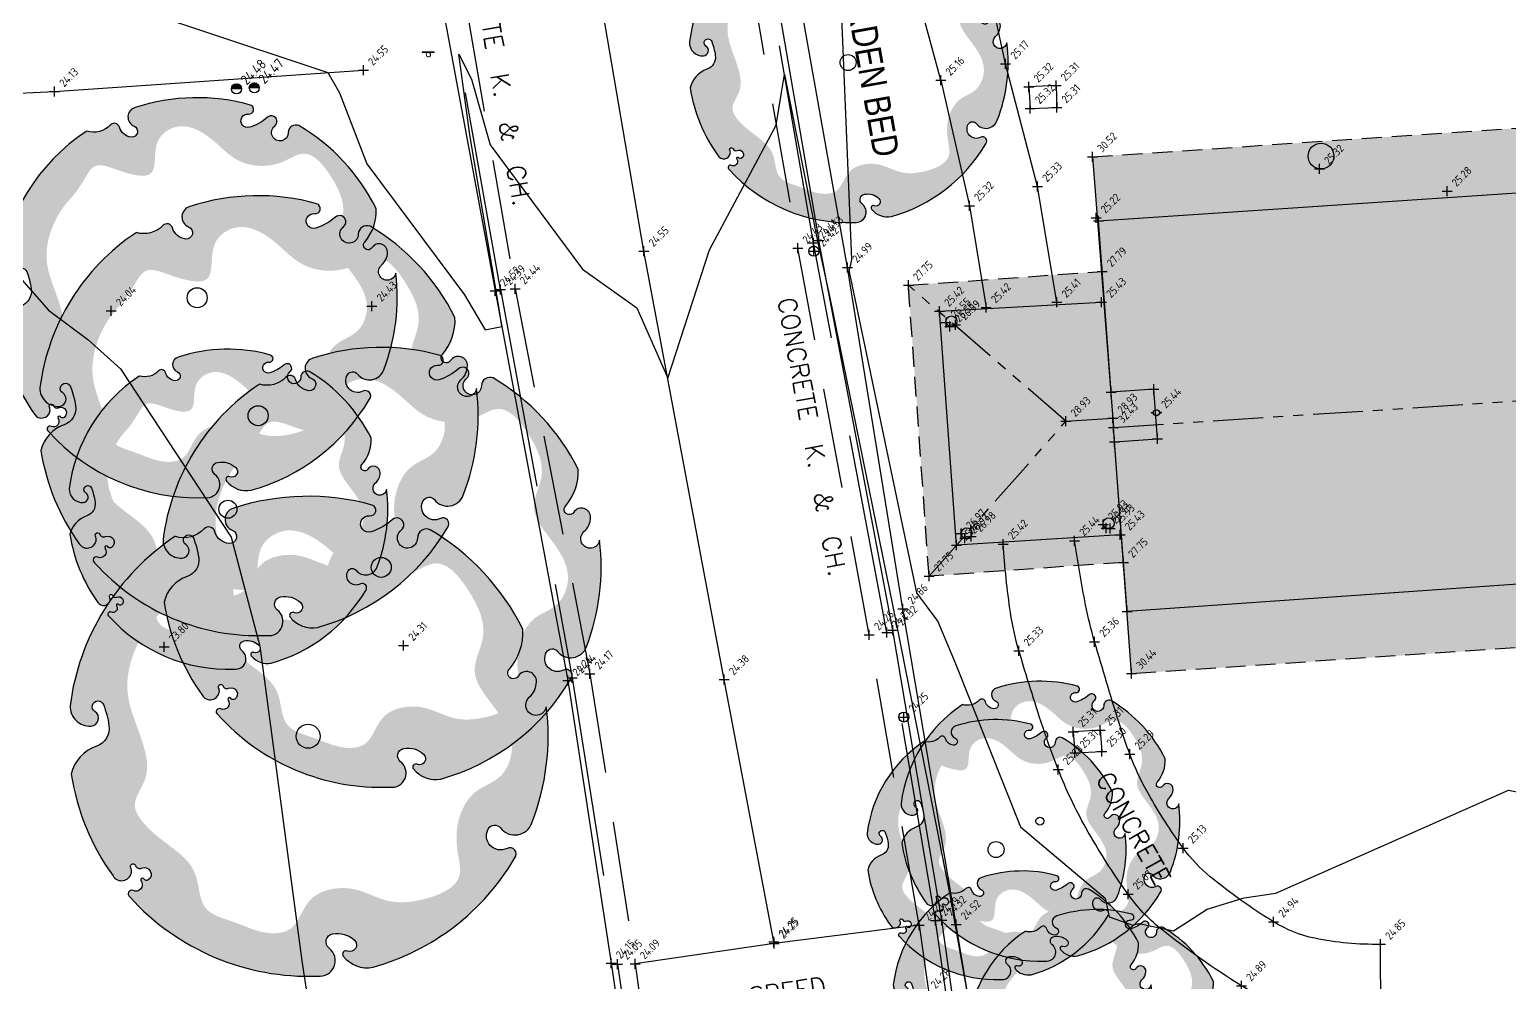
# Model space of a CAD drawing. Header units: metres. Extents: x 245957 to 247358, y 7418632 to 7419642.
# Drawn here: x 246247.67 to 246284.66, y 7419002.57 to 7419026.4 of the extents above; entities that cross this region are included whole.
import ezdxf
from ezdxf.enums import TextEntityAlignment as Align

# ---------------------------------------------------------------- set-up
doc = ezdxf.new("R2010")
doc.units = ezdxf.units.M
for name, pattern in [('DASHDOT', [10, 5, -2.5, 0, -2.5]), ('DASHED', [0.75, 0.5, -0.25]), ('HIDDEN', [0.375, 0.25, -0.125]), ('PHANTOM', [2.5, 1.25, -0.25, 0.25, -0.25, 0.25, -0.25])]:
    doc.linetypes.add(name, pattern=pattern)
for name, color, linetype in [('-TEXT', 7, 'Continuous'), ('103_TOE_OF_BATTER', 37, 'DASHDOT'), ('103_TOE_OF_BATTER-L', 37, 'DASHDOT'), ('103_TOE_OF_BATTER-S', 37, 'DASHDOT'), ('104_EXISTING_SURFACE-L', 35, 'Continuous'), ('104_EXISTING_SURFACE-S', 35, 'Continuous'), ('107_FLOOR_LEVEL-L', 234, 'Continuous'), ('107_FLOOR_LEVEL-S', 234, 'Continuous'), ('201_SINGLE_TREE-H', 63, 'Continuous'), ('201_SINGLE_TREE-S', 96, 'Continuous'), ('310_JUNCTION_PIT', 84, 'Continuous'), ('310_JUNCTION_PIT-L', 84, 'Continuous'), ('310_JUNCTION_PIT-S', 84, 'Continuous'), ('321_INVERT_OF_PIPE', 84, 'Continuous'), ('321_INVERT_OF_PIPE-L', 84, 'Continuous'), ('321_INVERT_OF_PIPE-S', 84, 'Continuous'), ('405_EDGE_FORMATION', 33, 'Continuous'), ('405_EDGE_FORMATION-L', 33, 'Continuous'), ('405_EDGE_FORMATION-S', 33, 'Continuous'), ('408_BACK_OF_KERB', 10, 'Continuous'), ('408_BACK_OF_KERB-L', 10, 'Continuous'), ('408_BACK_OF_KERB-S', 10, 'Continuous'), ('418_LANE_LINE_SOLID', 53, 'Continuous'), ('418_LANE_LINE_SOLID-L', 53, 'Continuous'), ('418_LANE_LINE_SOLID-S', 53, 'Continuous'), ('423_SPEED_HUMP', 163, 'Continuous'), ('423_SPEED_HUMP-L', 163, 'Continuous'), ('423_SPEED_HUMP-S', 163, 'Continuous'), ('503_SIGN-S', 89, 'Continuous'), ('601_HOUSE', 229, 'BUILDING2'), ('601_HOUSE-S', 229, 'BUILDING2'), ('620_RETAIN_WALL_ROCK', 45, 'STONEWALL'), ('620_RETAIN_WALL_ROCK-L', 45, 'STONEWALL'), ('620_RETAIN_WALL_ROCK-S', 45, 'STONEWALL'), ('639_ROOF_RIDGE', 253, 'PHANTOM'), ('639_ROOF_RIDGE-L', 253, 'PHANTOM'), ('639_ROOF_RIDGE-S', 253, 'PHANTOM'), ('640_EAVES', 227, 'Continuous'), ('642_ROOF_GUTTER', 155, 'DASHED'), ('642_ROOF_GUTTER-L', 153, 'Continuous'), ('642_ROOF_GUTTER-S', 153, 'Continuous'), ('EX-BUILDING_LINE', 150, 'Continuous'), ('Surface_Contours_Major', 4, 'Continuous'), ('Surface_Contours_Minor', 253, 'Continuous')]:
    doc.layers.add(name, color=color, linetype=linetype)
for name, color, linetype, true_color in [('406_LIP_OF_KERB', 7, 'HIDDEN', 0xff4100), ('406_LIP_OF_KERB-L', 7, 'HIDDEN', 0xff4100), ('406_LIP_OF_KERB-S', 7, 'HIDDEN', 0xff4100), ('407_INVERT_OF_KERB', 7, 'DASHED', 0xff4100), ('407_INVERT_OF_KERB-L', 7, 'DASHED', 0xff4100), ('407_INVERT_OF_KERB-S', 7, 'DASHED', 0xff4100), ('419_EDGE_OF_CONCRETE', 7, 'Continuous', 0xff4100), ('419_EDGE_OF_CONCRETE-L', 7, 'Continuous', 0xff4100), ('419_EDGE_OF_CONCRETE-S', 7, 'Continuous', 0xff4100), ('658_EDGE_PILE-FNDTN', 7, 'Continuous', 0xff4100), ('658_EDGE_PILE-FNDTN-L', 7, 'Continuous', 0xff4100), ('658_EDGE_PILE-FNDTN-S', 7, 'Continuous', 0xff4100), ('716_ELECTRICITY_PIT', 7, 'ELECTRICAL', 0xffa500), ('716_ELECTRICITY_PIT-L', 7, 'ELECTRICAL', 0xffa500), ('716_ELECTRICITY_PIT-S', 7, 'ELECTRICAL', 0xffa500), ('748_SEWER_PIT_STRING', 7, 'Continuous', 0xfffd66), ('748_SEWER_PIT_STRING-L', 7, 'Continuous', 0xfffd66), ('748_SEWER_PIT_STRING-S', 7, 'Continuous', 0xfffd66), ('762_UNCLASSIFIED_PIT', 7, 'Continuous', 0xff64ac), ('762_UNCLASSIFIED_PIT-L', 7, 'Continuous', 0xff64ac), ('762_UNCLASSIFIED_PIT-S', 7, 'Continuous', 0xff64ac)]:
    doc.layers.add(name, color=color, linetype=linetype, true_color=true_color)
doc.styles.add('BOLD', font='ARIALN.TTF')
doc.styles.add('ISO18', font='iso.shx')
doc.styles.add('ISO2.5', font='isocp.shx', dxfattribs={"height": 2.5})
doc.styles.get("Standard").update_dxf_attribs({"font": 'SIMPLEX.shx'})
doc.linetypes.add('BUILDING2', pattern='A,0.25,["/",ISO18,S=0.15,R=180,X=0,Y=0],0', length=0.25)
doc.linetypes.add('ELECTRICAL', pattern='A,2,-0.15,["E",ISO18,S=0.2,R=0,X=-0.015,Y=-0.1],-0.15', length=2.3)
doc.linetypes.add('STONEWALL', pattern='A,0,-0.0625,[131,AECCLAND,S=1,R=0,X=0,Y=0],-0.06303', length=0.12553)

# ---------------------------------------------------------------- blocks, each defined once
blk = doc.blocks.new('CROSS')
at = {"color": 0, "linetype": 'Continuous'}
for p, q in [((-0.5, 0), (0.5, 0)), ((0, -0.5), (0, 0.5))]:
    blk.add_line(p, q, dxfattribs=at)
blk = doc.blocks.new('201C')
at = {"layer": '201_SINGLE_TREE-H', "transparency": 33554534}
h = blk.add_hatch(color=256, dxfattribs=at)
h.paths.add_polyline_path([(-0.3717, -0.3344, 0.222926), (0.0196, -0.4996, 0.770799), (0.0439, -0.4417, -0.650302), (0.0511, -0.4116, -0.234737), (0.0964, -0.4247, -0.847312), (0.0816, -0.4475, 0.78443), (0.0732, -0.4583, 0.276934), (0.1352, -0.4813, 0.193599), (0.4309, -0.2536, 0.800435), (0.4144, -0.2337, -0.75216), (0.3757, -0.1925, -0.528914), (0.4006, -0.1909, 0.594112), (0.4663, -0.1804, 0.123805), (0.4962, 0.0616, -1.41759), (0.4607, 0.0811, 0.206906), (0.4758, 0.1133, 0.759729), (0.4374, 0.1252, -1.073307), (0.4187, 0.1392, 0.194379), (0.4474, 0.2231, 0.144612), (0.2544, 0.4304, 0.53339), (0.2277, 0.4128, -1.592592), (0.1939, 0.4293, 1.030038), (0.1758, 0.4513, -0.10361), (0.1314, 0.4262, -1.238487), (0.1282, 0.4593, 0.884725), (0.1336, 0.4818, 0.147549), (-0.1551, 0.4753, 0.71725), (-0.1579, 0.4291, -0.864032), (-0.1646, 0.4015, -0.310704), (-0.1946, 0.4266, 0.58143), (-0.2167, 0.4321, -0.281558), (-0.2766, 0.4162), (-0.2775, 0.4159, 0.217121), (-0.4959, 0.0634), (-0.4959, 0.0634, 0.440011), (-0.4522, 0.021, 0.723973), (-0.4442, 0.0516, -1.384648), (-0.4262, 0.0659, -0.051107), (-0.4149, 0.0223, -0.361502), (-0.441, -0.0208, 0.256822), (-0.4937, -0.0791, 0.116166), (-0.4065, -0.2911, 0.67803), (-0.3682, -0.2843, 0.170035), (-0.3696, -0.274, -1.054701), (-0.3596, -0.2696, 0.431903), (-0.3468, -0.2749, -0.910728), (-0.3329, -0.2993, -0.42046), (-0.3418, -0.2976, 1.007885), (-0.3479, -0.3018, -0.766634), (-0.3646, -0.3216, 0.938602), (-0.3717, -0.3344)])
edge = h.paths.add_edge_path(flags=16)
edge.add_spline(control_points=[(-0.3177, 0.2468), (-0.303, 0.2628), (-0.2856, 0.2893), (-0.256, 0.3411), (-0.1928, 0.3155), (-0.0921, 0.286), (-0.1162, 0.3941), (-0.0359, 0.4462), (0.0392, 0.3985), (0.1028, 0.3299), (0.1957, 0.3214), (0.2784, 0.3804), (0.3442, 0.2961), (0.3785, 0.2147), (0.3303, 0.1307), (0.3915, 0.0592), (0.4378, -0.0139), (0.4055, -0.0919), (0.3459, -0.1091), (0.3102, -0.1666), (0.3057, -0.2282), (0.3286, -0.3091), (0.2408, -0.3447), (0.1647, -0.3496), (0.103, -0.3142), (0.0463, -0.3153), (0.0047, -0.3356), (-0.0139, -0.3682), (-0.0327, -0.4069), (-0.0927, -0.4151), (-0.1463, -0.3868), (-0.23, -0.3665), (-0.2245, -0.2773), (-0.2864, -0.2294), (-0.3344, -0.1941), (-0.3737, -0.1409), (-0.3276, -0.0866), (-0.344, -0.0009), (-0.3866, 0.0828), (-0.3665, 0.1796), (-0.3359, 0.2271), (-0.3177, 0.2468)], knot_values=[0, 0, 0, 0, 0.064972, 0.101243, 0.15652, 0.245586, 0.324463, 0.387907, 0.486094, 0.554514, 0.671826, 0.728629, 0.823661, 0.919885, 0.989953, 1.075257, 1.171704, 1.23593, 1.293575, 1.346478, 1.426142, 1.479146, 1.570817, 1.644481, 1.712561, 1.774901, 1.807, 1.846291, 1.885582, 1.928182, 2.007036, 2.074591, 2.151638, 2.226455, 2.293426, 2.340744, 2.397548, 2.47317, 2.587294, 2.673595, 2.754259, 2.754259, 2.754259, 2.754259], degree=3, periodic=0)
at = {"layer": '201_SINGLE_TREE-S'}
blk.add_lwpolyline([(-0.3717, -0.3344, 0.222926), (0.0196, -0.4996, 0.770799), (0.0439, -0.4417, -0.650302), (0.0511, -0.4116, -0.234737), (0.0964, -0.4247, -0.847312), (0.0816, -0.4475, 0.78443), (0.0732, -0.4583, 0.276934), (0.1352, -0.4813, 0.193599), (0.4309, -0.2536, 0.800435), (0.4144, -0.2337, -0.75216), (0.3757, -0.1925, -0.528914), (0.4006, -0.1909, 0.594112), (0.4663, -0.1804, 0.123805), (0.4962, 0.0616, -1.41759), (0.4607, 0.0811, 0.206906), (0.4758, 0.1133, 0.759729), (0.4374, 0.1252, -1.073307), (0.4187, 0.1392, 0.194379), (0.4474, 0.2231, 0.144612), (0.2544, 0.4304, 0.53339), (0.2277, 0.4128, -1.592592), (0.1939, 0.4293, 1.030038), (0.1758, 0.4513, -0.10361), (0.1314, 0.4262, -1.238487), (0.1282, 0.4593, 0.884725), (0.1336, 0.4818, 0.147549), (-0.1551, 0.4753, 0.71725), (-0.1579, 0.4291, -0.864032), (-0.1646, 0.4015, -0.310704), (-0.1946, 0.4266, 0.58143), (-0.2167, 0.4321, -0.281558), (-0.2766, 0.4162), (-0.2775, 0.4159, 0.217121), (-0.4959, 0.0634), (-0.4959, 0.0634, 0.440011), (-0.4522, 0.021, 0.723973), (-0.4442, 0.0516, -1.384648), (-0.4262, 0.0659, -0.051107), (-0.4149, 0.0223, -0.361502), (-0.441, -0.0208, 0.256822), (-0.4937, -0.0791, 0.116166), (-0.4065, -0.2911, 0.67803), (-0.3682, -0.2843, 0.170035), (-0.3696, -0.274, -1.054701), (-0.3596, -0.2696, 0.431903), (-0.3468, -0.2749, -0.910728), (-0.3329, -0.2993, -0.42046), (-0.3418, -0.2976, 1.007885), (-0.3479, -0.3018, -0.766634), (-0.3646, -0.3216, 0.938602), (-0.3717, -0.3344)], format="xyb", dxfattribs=at)
blk = doc.blocks.new('201T')
at = {"layer": '201_SINGLE_TREE-S'}
blk.add_circle((0, 0), 0.5, dxfattribs=at)
blk = doc.blocks.new('503')
at = {"color": 0, "linetype": 'Continuous', "lineweight": 13}
for p, q in [((-0.51, 0.24), (0.49, 0.24)), ((-0.51, 0.18), (0.49, 0.18))]:
    blk.add_line(p, q, dxfattribs=at)
for p, q in [((-0.51, 0.24), (-0.51, 0.18)), ((0.49, 0.18), (0.49, 0.24))]:
    blk.add_line(p, q)
blk.add_circle((0, 0), 0.181, dxfattribs=at)
blk = doc.blocks.new('321')
at = {"layer": '321_INVERT_OF_PIPE', "color": 0, "linetype": 'Continuous'}
for p, q in [((-0.5, 0), (0.5, 0)), ((0, -0.5), (0, 0.5))]:
    blk.add_line(p, q, dxfattribs=at)
blk.add_circle((0, 0), 0.5, dxfattribs=at)
blk = doc.blocks.new('107')
at = {"color": 0, "linetype": 'Continuous'}
for p, q in [((-0.5, -0.02), (-0.5, 0.02)), ((-0.5, 0.02), (-0.3, 0.02)), ((-0.5, 0), (-0.3, 0)), ((-0.3, 0), (-0.28, 0.11)), ((-0.28, -0.11), (-0.3, 0)), ((-0.28, 0.11), (-0.21, 0.21)), ((-0.21, 0.21), (-0.11, 0.28)), ((-0.11, 0.28), (0, 0.3)), ((0, 0.3), (0.11, 0.28)), ((0.11, 0.28), (0.21, 0.21)), ((0.21, 0.21), (0.28, 0.11)), ((0.28, 0.11), (0.3, 0)), ((0.3, 0), (0.28, -0.11)), ((0.5, 0.02), (0.3, 0.02)), ((0.5, 0), (0.3, 0)), ((0.5, -0.02), (0.5, 0.02)), ((-0.3, -0.02), (-0.5, -0.02)), ((-0.21, -0.21), (-0.28, -0.11)), ((-0.11, -0.28), (-0.21, -0.21)), ((0, -0.3), (-0.11, -0.28)), ((0.11, -0.28), (0, -0.3)), ((0.21, -0.21), (0.11, -0.28)), ((0.28, -0.11), (0.21, -0.21)), ((0.3, -0.02), (0.5, -0.02))]:
    blk.add_line(p, q, dxfattribs=at)
blk = doc.blocks.new('716')
at = {"layer": '716_ELECTRICITY_PIT', "color": 0, "linetype": 'Continuous'}
for p, q in [((0, 0.5), (-0.5, 0)), ((0.5, 0), (-0.5, 0)), ((-0.48, 0.13), (0.48, 0.13)), ((-0.43, 0.26), (-0.43, 0)), ((0.43, 0.25), (-0.43, 0.25)), ((-0.36, 0.35), (0.36, 0.35)), ((-0.35, 0), (-0.35, 0.36)), ((-0.35, 0), (0, 0.35)), ((0.26, 0.43), (-0.26, 0.43)), ((-0.25, 0.43), (-0.25, 0)), ((0, 0.25), (-0.25, 0)), ((-0.13, 0), (-0.13, 0.48)), ((-0.13, 0), (0, 0.13)), ((0, 0.5), (0, 0)), ((0.5, 0), (0, 0.5)), ((0, 0.35), (0.35, 0)), ((0.25, 0), (0, 0.25)), ((0, 0.13), (0.13, 0)), ((0.13, 0), (0.13, 0.48)), ((0.25, 0), (0.25, 0.43)), ((0.35, 0.36), (0.35, 0)), ((0.43, 0), (0.43, 0.26))]:
    blk.add_line(p, q, dxfattribs=at)
at = {"layer": '716_ELECTRICITY_PIT', "color": 0}
blk.add_circle((0, 0), 0.5, dxfattribs=at).dxf.unprotected_set("ltscale", 0)
blk = doc.blocks.new('CK')
at = {"layer": '-TEXT'}
blk.add_text('CONCRETE  K.  &  CH.', height=0.45, dxfattribs=at).set_placement((-0.032, -0.236), align=Align.CENTER)
blk = doc.blocks.new('C')
at = {"layer": '-TEXT'}
blk.add_text('CONCRETE', height=0.45, dxfattribs=at).set_placement((-0.001, -0.23), align=Align.CENTER)

msp = doc.modelspace()

# ---------------------------------------------------------------- hatches: boundary and pattern name
at = {"layer": 'EX-BUILDING_LINE'}
h = msp.add_hatch(color=9, dxfattribs=at)
h.dxf.hatch_style = 1
h.paths.add_polyline_path([(246319.503, 7419019.421), (246319.087, 7419026.059), (246319.083, 7419026.232), (246274.243, 7419023.217), (246274.765, 7419016.445), (246275.218, 7419010.293), (246319.976, 7419013.293), (246319.954, 7419013.501)])
h.paths.add_polyline_path([(246274.464, 7419020.347), (246269.638, 7419020.003), (246270.156, 7419012.73), (246275.013, 7419013.076), (246274.765, 7419016.445)])

# ---------------------------------------------------------------- linework, layer by layer
at = {"layer": '103_TOE_OF_BATTER', "ltscale": 2}
for p, q in [((246248.295, 7419024.849), (246256.015, 7419025.382)), ((246239.575, 7419024.419), (246248.295, 7419024.849))]:
    msp.add_line(p, q, dxfattribs=at)
at = {"layer": '310_JUNCTION_PIT'}
for p, q in [((246274.434, 7419008.88), (246273.76, 7419008.842)), ((246273.76, 7419008.842), (246273.799, 7419008.316)), ((246274.434, 7419008.88), (246274.472, 7419008.351)), ((246273.799, 7419008.316), (246274.472, 7419008.351))]:
    msp.add_line(p, q, dxfattribs=at)
at = {"layer": '405_EDGE_FORMATION'}
for p, q in [((246270.451, 7419025.131), (246268.556, 7419032.104)), ((246272.07, 7419025.539), (246270.678, 7419032.005)), ((246272.868, 7419022.472), (246272.07, 7419025.539)), ((246270.451, 7419025.131), (246271.164, 7419021.989)), ((246273.353, 7419019.578), (246272.868, 7419022.472)), ((246271.164, 7419021.989), (246271.586, 7419019.445)), ((246281.448, 7419001.738), (246281.443, 7419003.527))]:
    msp.add_line(p, q, dxfattribs=at)
for points in [[(246281.448, 7419001.738, -0.057521), (246279.319, 7419001.948, -0.084732), (246277.966, 7419002.492, -0.031694), (246275.933, 7419003.928, -0.067739), (246275.13, 7419004.777, -0.027869), (246274.074, 7419006.44, -0.034076), (246273.384, 7419007.896, -0.013749), (246272.998, 7419008.962, -0.007807), (246272.402, 7419010.867, -0.035503), (246272.192, 7419011.818, -0.020033), (246272.009, 7419013.533)], [(246281.443, 7419003.527, -0.057777), (246279.796, 7419003.677, -0.086848), (246278.77, 7419004.087, -0.032866), (246277.185, 7419005.215, -0.065028), (246276.508, 7419005.933, -0.02739), (246275.638, 7419007.285, -0.040304), (246275.175, 7419008.277, -0.013105), (246274.901, 7419009.077, -0.005269), (246274.294, 7419011.092, -0.021716), (246274.07, 7419012.01, -0.01257), (246273.794, 7419013.617)]]:
    msp.add_lwpolyline(points, format="xyb", dxfattribs=at)
at = {"layer": '406_LIP_OF_KERB', "ltscale": 10}
for p, q in [((246264.956, 7419031.929), (246266.872, 7419020.932)), ((246257.968, 7419030.514), (246259.808, 7419019.914)), ((246268.662, 7419011.263), (246266.872, 7419020.932)), ((246259.808, 7419019.914), (246261.677, 7419010.289)), ((246269.905, 7419004.004), (246268.662, 7419011.263)), ((246261.677, 7419010.289), (246262.81, 7419003.039))]:
    msp.add_line(p, q, dxfattribs=at)
at = {"layer": '407_INVERT_OF_KERB', "ltscale": 10}
for p, q in [((246267.269, 7419021.061), (246265.379, 7419031.987)), ((246259.444, 7419019.894), (246257.564, 7419030.463)), ((246269.098, 7419011.321), (246267.269, 7419021.061)), ((246259.444, 7419019.894), (246261.235, 7419010.189)), ((246270.32, 7419004.12), (246269.098, 7419011.321)), ((246261.235, 7419010.189), (246262.37, 7419003.029)), ((246270.849, 7419000.445), (246270.32, 7419004.12)), ((246262.37, 7419003.029), (246262.896, 7418999.337))]:
    msp.add_line(p, q, dxfattribs=at)
at = {"layer": '408_BACK_OF_KERB'}
for p, q in [((246265.527, 7419032.017), (246267.398, 7419021.119)), ((246257.353, 7419030.4), (246259.31, 7419019.861)), ((246269.25, 7419011.383), (246267.398, 7419021.119)), ((246259.31, 7419019.861), (246261.121, 7419010.121)), ((246270.476, 7419004.127), (246269.25, 7419011.383)), ((246261.121, 7419010.121), (246262.209, 7419003.055)), ((246270.987, 7419000.504), (246270.476, 7419004.127)), ((246262.209, 7419003.055), (246262.757, 7418999.352))]:
    msp.add_line(p, q, dxfattribs=at)
at = {"layer": '418_LANE_LINE_SOLID'}
for p, q in [((246263.028, 7419020.855), (246261.281, 7419031.026)), ((246265.035, 7419010.143), (246263.028, 7419020.855)), ((246266.275, 7419003.592), (246265.035, 7419010.143))]:
    msp.add_line(p, q, dxfattribs=at)
at = {"layer": '419_EDGE_OF_CONCRETE'}
for p, q in [((246270.416, 7419019.359), (246274.466, 7419019.579)), ((246270.841, 7419013.507), (246270.416, 7419019.359)), ((246274.932, 7419013.762), (246270.841, 7419013.507))]:
    msp.add_line(p, q, dxfattribs=at)
at = {"layer": '423_SPEED_HUMP'}
for p, q in [((246269.905, 7419004.004), (246266.281, 7419003.55)), ((246269.905, 7419004.004), (246270.425, 7419000.368)), ((246266.281, 7419003.55), (246262.81, 7419003.039)), ((246262.81, 7419003.039), (246263.312, 7418999.432))]:
    msp.add_line(p, q, dxfattribs=at)
at = {"layer": '601_HOUSE'}
for p, q in [((246274.39, 7419021.612), (246306.142, 7419023.737)), ((246274.706, 7419017.328), (246274.39, 7419021.612)), ((246275.773, 7419017.403), (246274.706, 7419017.328)), ((246275.864, 7419016.166), (246275.773, 7419017.403)), ((246274.792, 7419016.091), (246275.864, 7419016.166)), ((246275.104, 7419011.844), (246274.792, 7419016.091)), ((246287.906, 7419012.743), (246275.104, 7419011.844))]:
    msp.add_line(p, q, dxfattribs=at)
at = {"layer": '620_RETAIN_WALL_ROCK'}
for p, q in [((246268.118, 7419020.451), (246266.149, 7419031.495)), ((246269.5, 7419011.917), (246268.118, 7419020.451)), ((246270.831, 7419004.025), (246269.5, 7419011.917)), ((246271.433, 7419000.403), (246270.831, 7419004.025))]:
    msp.add_line(p, q, dxfattribs=at)
at = {"layer": '639_ROOF_RIDGE'}
for p, q in [((246273.576, 7419016.602), (246269.638, 7419020.003)), ((246274.765, 7419016.445), (246319.503, 7419019.421)), ((246273.576, 7419016.602), (246274.748, 7419016.684)), ((246270.156, 7419012.73), (246273.576, 7419016.602))]:
    msp.add_line(p, q, dxfattribs=at)
at = {"layer": '640_EAVES'}
for p in [(246274.243, 7419023.217), (246275.218, 7419010.293)]:
    msp.add_line(p, (246274.765, 7419016.445), dxfattribs=at)
at = {"layer": '642_ROOF_GUTTER'}
for p, q in [((246274.243, 7419023.217), (246319.083, 7419026.232)), ((246269.638, 7419020.003), (246274.483, 7419020.349)), ((246270.156, 7419012.73), (246269.638, 7419020.003)), ((246275.014, 7419013.076), (246270.156, 7419012.73)), ((246319.976, 7419013.293), (246275.218, 7419010.293))]:
    msp.add_line(p, q, dxfattribs=at)
at = {"layer": '658_EDGE_PILE-FNDTN'}
for centre, radius in [((246270.713, 7419019.102), 0.135), ((246274.646, 7419014.052), 0.137), ((246271.096, 7419013.805), 0.135)]:
    msp.add_circle(centre, radius, dxfattribs=at)
at = {"layer": '748_SEWER_PIT_STRING'}
msp.add_circle((246279.954, 7419023.234), 0.323, dxfattribs=at)
at = {"layer": '762_UNCLASSIFIED_PIT'}
for p, q in [((246273.33, 7419024.995), (246272.652, 7419024.962)), ((246272.652, 7419024.962), (246272.686, 7419024.424)), ((246273.33, 7419024.995), (246273.35, 7419024.444)), ((246272.686, 7419024.424), (246273.35, 7419024.444))]:
    msp.add_line(p, q, dxfattribs=at)
at = {"layer": 'Surface_Contours_Major'}
for points, elevation in [([(246267.876, 7419028.941), (246268.215, 7419020.645), (246268.184, 7419020.484), (246268.156, 7419020.433), (246268.162, 7419020.34), (246269.838, 7419012.316), (246270.376, 7419011.599), (246270.804, 7419010.567), (246272.439, 7419006.461), (246274.554, 7419004.676), (246274.656, 7419004.215), (246275.248, 7419004.004), (246275.408, 7419004.043), (246276.263, 7419003.864), (246277.105, 7419004.402), (246278.03, 7419004.691), (246278.825, 7419004.803), (246284.641, 7419007.378), (246289.649, 7419006.361)], 25), ([(246244.981, 7419022.968), (246248.14, 7419019.378), (246249.128, 7419018.651), (246249.939, 7419017.915), (246252.706, 7419013.704), (246253.423, 7419010.977), (246254.476, 7419003.11), (246254.717, 7419001.528)], 24)]:
    msp.add_lwpolyline(points, dxfattribs=dict(at, elevation=elevation))
at = {"layer": 'Surface_Contours_Minor', "elevation": 24.5}
msp.add_lwpolyline([(246248.485, 7419027.541), (246255.122, 7419025.32), (246255.419, 7419024.812), (246256.1, 7419023.04), (246258.544, 7419019.767), (246259.058, 7419018.887), (246259.476, 7419018.969), (246259.431, 7419019.253), (246259.335, 7419019.867), (246258.675, 7419023.762), (246258.398, 7419025.778), (246258.713, 7419025.159), (246259.184, 7419023.513), (246261.489, 7419020.405), (246262.847, 7419019.439), (246263.623, 7419017.679), (246264.666, 7419020.887), (246266.336, 7419024.009), (246266.468, 7419024.826), (246266.541, 7419025.274), (246267.367, 7419021.104), (246267.663, 7419019.727), (246269.334, 7419011.562), (246270.7, 7419004.637), (246270.803, 7419004.033), (246270.842, 7419003.801), (246271.227, 7419001.646)], dxfattribs=at)

# ---------------------------------------------------------------- block references
at = {"layer": '-TEXT'}
for name, p, rotation in [('CK', (246259.397, 7419025.454), 279.8518847396834), ('CK', (246267.25, 7419016.184), 280.4912246962022), ('C', (246275.272, 7419006.43), 299.2502394061825)]:
    msp.add_blockref(name, p, dxfattribs=dict(at, rotation=rotation))
at = {"layer": '103_TOE_OF_BATTER-S', "xscale": 0.25, "yscale": 0.25, "zscale": 0.25}
for p in [(246256.015, 7419025.382), (246248.295, 7419024.849)]:
    msp.add_blockref('CROSS', p, dxfattribs=at)
at = {"layer": '104_EXISTING_SURFACE-S', "xscale": 0.25, "yscale": 0.25, "zscale": 0.25}
for p in [(246283.106, 7419022.356), (246274.329, 7419021.689), (246249.71, 7419019.368), (246256.228, 7419019.483), (246257.019, 7419011), (246251.034, 7419010.962)]:
    msp.add_blockref('CROSS', p, dxfattribs=at)
at = {"layer": '107_FLOOR_LEVEL-S', "xscale": 0.25, "yscale": 0.25, "zscale": 0.25}
msp.add_blockref('107', (246275.839, 7419016.816), dxfattribs=at)
at = {"layer": '201_SINGLE_TREE-S'}
for name, p, xscale, yscale, zscale in [('201C', (246268.131, 7419025.572), 8, 8, 8), ('201T', (246268.131, 7419025.572), 0.4, 0.4, 0.4), ('201C', (246251.859, 7419019.692), 10, 10, 10), ('201C', (246253.382, 7419016.743), 11, 11, 11), ('201T', (246251.859, 7419019.692), 0.5, 0.5, 0.5), ('201C', (246256.46, 7419012.951), 11, 11, 11), ('201C', (246252.626, 7419014.405), 8, 8, 8), ('201T', (246253.382, 7419016.743), 0.5, 0.5, 0.5), ('201C', (246254.632, 7419008.728), 12, 12, 12), ('201T', (246252.626, 7419014.405), 0.45, 0.45, 0.45), ('201T', (246256.46, 7419012.951), 0.5, 0.5, 0.5), ('201C', (246272.927, 7419006.605), 7, 7, 7), ('201T', (246254.632, 7419008.728), 0.6, 0.6, 0.6), ('201C', (246271.831, 7419005.895), 6.5, 6.5, 6.5), ('201T', (246272.927, 7419006.605), 0.2, 0.2, 0.2), ('201T', (246271.831, 7419005.895), 0.4, 0.4, 0.4), ('201C', (246272.484, 7419002.11), 6.5, 6.5, 6.5), ('201C', (246274.358, 7419001.147), 6.5, 6.5, 6.5)]:
    msp.add_blockref(name, p, dxfattribs=dict(at, xscale=xscale, yscale=yscale, zscale=zscale))
at = {"layer": '310_JUNCTION_PIT-S', "xscale": 0.25, "yscale": 0.25, "zscale": 0.25}
for p in [(246273.76, 7419008.842), (246274.434, 7419008.88), (246273.799, 7419008.316), (246274.472, 7419008.351)]:
    msp.add_blockref('CROSS', p, dxfattribs=at)
at = {"layer": '321_INVERT_OF_PIPE-S', "xscale": 0.25, "yscale": 0.25, "zscale": 0.25}
for p in [(246267.275, 7419020.854), (246269.525, 7419009.209)]:
    msp.add_blockref('321', p, dxfattribs=at)
at = {"layer": '405_EDGE_FORMATION-S', "xscale": 0.25, "yscale": 0.25, "zscale": 0.25}
for p in [(246272.07, 7419025.539), (246270.451, 7419025.131), (246272.868, 7419022.472), (246271.164, 7419021.989), (246273.353, 7419019.578), (246271.586, 7419019.445), (246273.794, 7419013.617), (246272.009, 7419013.533), (246274.294, 7419011.092), (246272.402, 7419010.867), (246275.175, 7419008.277), (246273.384, 7419007.896), (246276.508, 7419005.933), (246275.13, 7419004.777), (246278.77, 7419004.087), (246281.443, 7419003.527), (246277.966, 7419002.492)]:
    msp.add_blockref('CROSS', p, dxfattribs=at)
at = {"layer": '406_LIP_OF_KERB-S', "xscale": 0.25, "yscale": 0.25, "zscale": 0.25}
for p in [(246266.872, 7419020.932), (246259.808, 7419019.914), (246268.662, 7419011.263), (246261.677, 7419010.289)]:
    msp.add_blockref('CROSS', p, dxfattribs=at)
at = {"layer": '407_INVERT_OF_KERB-S', "xscale": 0.25, "yscale": 0.25, "zscale": 0.25}
for p in [(246267.269, 7419021.061), (246259.444, 7419019.894), (246269.098, 7419011.321), (246261.235, 7419010.189), (246270.32, 7419004.12), (246262.37, 7419003.029)]:
    msp.add_blockref('CROSS', p, dxfattribs=at)
at = {"layer": '408_BACK_OF_KERB-S', "xscale": 0.25, "yscale": 0.25, "zscale": 0.25}
for p in [(246267.398, 7419021.119), (246259.31, 7419019.861), (246269.25, 7419011.383), (246261.121, 7419010.121), (246270.476, 7419004.127), (246262.209, 7419003.055)]:
    msp.add_blockref('CROSS', p, dxfattribs=at)
at = {"layer": '418_LANE_LINE_SOLID-S', "xscale": 0.25, "yscale": 0.25, "zscale": 0.25}
for p in [(246263.028, 7419020.855), (246265.035, 7419010.143), (246266.275, 7419003.592)]:
    msp.add_blockref('CROSS', p, dxfattribs=at)
at = {"layer": '419_EDGE_OF_CONCRETE-S', "xscale": 0.25, "yscale": 0.25, "zscale": 0.25}
for p in [(246274.466, 7419019.579), (246270.416, 7419019.359), (246274.932, 7419013.762), (246270.841, 7419013.507)]:
    msp.add_blockref('CROSS', p, dxfattribs=at)
at = {"layer": '423_SPEED_HUMP-S', "xscale": 0.25, "yscale": 0.25, "zscale": 0.25}
for p in [(246269.905, 7419004.004), (246266.281, 7419003.55), (246262.81, 7419003.039)]:
    msp.add_blockref('CROSS', p, dxfattribs=at)
at = {"layer": '503_SIGN-S', "xscale": 0.3, "yscale": 0.3, "zscale": 0.3}
msp.add_blockref('503', (246257.638, 7419025.765), dxfattribs=at)
at = {"layer": '601_HOUSE-S', "xscale": 0.25, "yscale": 0.25, "zscale": 0.25}
for p in [(246274.39, 7419021.612), (246274.706, 7419017.328), (246275.773, 7419017.403), (246275.864, 7419016.166), (246274.792, 7419016.091), (246275.104, 7419011.844)]:
    msp.add_blockref('CROSS', p, dxfattribs=at)
at = {"layer": '620_RETAIN_WALL_ROCK-S', "xscale": 0.25, "yscale": 0.25, "zscale": 0.25}
for p in [(246268.118, 7419020.451), (246269.5, 7419011.917), (246270.831, 7419004.025)]:
    msp.add_blockref('CROSS', p, dxfattribs=at)
at = {"layer": '639_ROOF_RIDGE-S', "xscale": 0.25, "yscale": 0.25, "zscale": 0.25}
for p in [(246273.576, 7419016.602), (246274.748, 7419016.684), (246274.765, 7419016.445)]:
    msp.add_blockref('CROSS', p, dxfattribs=at)
at = {"layer": '642_ROOF_GUTTER-S', "xscale": 0.25, "yscale": 0.25, "zscale": 0.25}
for p in [(246274.243, 7419023.217), (246274.483, 7419020.349), (246269.638, 7419020.003), (246275.014, 7419013.076), (246270.156, 7419012.73), (246275.218, 7419010.293)]:
    msp.add_blockref('CROSS', p, dxfattribs=at)
at = {"layer": '658_EDGE_PILE-FNDTN-S', "xscale": 0.25, "yscale": 0.25, "zscale": 0.25}
for p in [(246270.581, 7419019.074), (246270.678, 7419018.971), (246270.819, 7419019.017), (246274.512, 7419014.021), (246270.961, 7419013.795), (246271.051, 7419013.678), (246271.204, 7419013.725), (246274.586, 7419013.928), (246274.682, 7419013.919)]:
    msp.add_blockref('CROSS', p, dxfattribs=at)
at = {"layer": '716_ELECTRICITY_PIT-S', "xscale": 0.25, "yscale": 0.25, "zscale": 0.25}
for p in [(246252.841, 7419024.914), (246253.286, 7419024.938)]:
    msp.add_blockref('716', p, dxfattribs=at)
at = {"layer": '748_SEWER_PIT_STRING-S', "xscale": 0.25, "yscale": 0.25, "zscale": 0.25}
msp.add_blockref('CROSS', (246279.915, 7419022.913), dxfattribs=at)
at = {"layer": '762_UNCLASSIFIED_PIT-S', "xscale": 0.25, "yscale": 0.25, "zscale": 0.25}
for p in [(246272.652, 7419024.962), (246273.33, 7419024.995), (246272.686, 7419024.424), (246273.35, 7419024.444)]:
    msp.add_blockref('CROSS', p, dxfattribs=at)

# ---------------------------------------------------------------- texts
at = {"layer": '-TEXT', "style": 'BOLD'}
msp.add_text('GARDEN BED', height=0.65, rotation=280.1081, dxfattribs=at).set_placement((246268.35, 7419025.595), align=Align.CENTER)
at = {"layer": '-TEXT', "insert": (246266.585, 7419002.575), "char_height": 0.45, "width": 1.37587, "attachment_point": 2, "rotation": 8.3727}
msp.add_mtext('SPEED\\PHUMP', dxfattribs=at)
at = {"layer": '103_TOE_OF_BATTER-L', "style": 'ISO2.5'}
for s, p in [('24.55', (246256.182, 7419025.549)), ('24.13', (246248.462, 7419025.017))]:
    msp.add_text(s, height=0.2, rotation=45, dxfattribs=at).set_placement(p, align=Align.MIDDLE_LEFT)
at = {"layer": '104_EXISTING_SURFACE-L', "style": 'ISO2.5'}
for s, p in [('25.28', (246283.273, 7419022.523)), ('25.22', (246274.496, 7419021.856)), ('24.43', (246256.396, 7419019.65)), ('24.04', (246249.877, 7419019.536)), ('23.80', (246251.201, 7419011.13)), ('24.31', (246257.187, 7419011.167))]:
    msp.add_text(s, height=0.2, rotation=45, dxfattribs=at).set_placement(p, align=Align.MIDDLE_LEFT)
at = {"layer": '107_FLOOR_LEVEL-L', "style": 'ISO2.5'}
msp.add_text('25.44', height=0.2, rotation=45, dxfattribs=at).set_placement((246276.007, 7419016.983), align=Align.MIDDLE_LEFT)
at = {"layer": '310_JUNCTION_PIT-L', "style": 'ISO2.5'}
for s, p in [('25.31', (246273.928, 7419009.009)), ('25.31', (246274.601, 7419009.047)), ('25.31', (246273.967, 7419008.483)), ('25.30', (246274.64, 7419008.518))]:
    msp.add_text(s, height=0.2, rotation=45, dxfattribs=at).set_placement(p, align=Align.MIDDLE_LEFT)
at = {"layer": '321_INVERT_OF_PIPE-L', "style": 'ISO2.5'}
for s, p in [('24.42', (246267.442, 7419021.021)), ('24.25', (246269.692, 7419009.376))]:
    msp.add_text(s, height=0.2, rotation=45, dxfattribs=at).set_placement(p, align=Align.MIDDLE_LEFT)
at = {"layer": '405_EDGE_FORMATION-L', "style": 'ISO2.5'}
for s, p in [('25.17', (246272.238, 7419025.707)), ('25.16', (246270.618, 7419025.299)), ('25.33', (246273.035, 7419022.64)), ('25.32', (246271.331, 7419022.157)), ('25.42', (246271.754, 7419019.612)), ('25.41', (246273.521, 7419019.746)), ('25.42', (246272.177, 7419013.7)), ('25.44', (246273.961, 7419013.784)), ('25.36', (246274.461, 7419011.26)), ('25.33', (246272.569, 7419011.034)), ('25.29', (246275.343, 7419008.444)), ('25.28', (246273.551, 7419008.063)), ('25.13', (246276.676, 7419006.1)), ('25.07', (246275.298, 7419004.945)), ('24.94', (246278.937, 7419004.254)), ('24.85', (246281.61, 7419003.694)), ('24.89', (246278.133, 7419002.66))]:
    msp.add_text(s, height=0.2, rotation=45, dxfattribs=at).set_placement(p, align=Align.MIDDLE_LEFT)
at = {"layer": '406_LIP_OF_KERB-L', "style": 'ISO2.5'}
for s, p in [('24.43', (246267.039, 7419021.099)), ('24.44', (246259.976, 7419020.081)), ('24.26', (246268.83, 7419011.431)), ('24.17', (246261.844, 7419010.457))]:
    msp.add_text(s, height=0.2, rotation=45, dxfattribs=at).set_placement(p, align=Align.MIDDLE_LEFT)
at = {"layer": '407_INVERT_OF_KERB-L', "style": 'ISO2.5'}
for s, p in [('24.41', (246267.436, 7419021.229)), ('24.39', (246259.612, 7419020.061)), ('24.21', (246269.265, 7419011.488)), ('24.14', (246261.402, 7419010.357)), ('24.19', (246270.487, 7419004.288)), ('24.05', (246262.537, 7419003.196))]:
    msp.add_text(s, height=0.2, rotation=45, dxfattribs=at).set_placement(p, align=Align.MIDDLE_LEFT)
at = {"layer": '408_BACK_OF_KERB-L', "style": 'ISO2.5'}
for s, p in [('24.53', (246267.565, 7419021.286)), ('24.52', (246259.477, 7419020.028)), ('24.32', (246269.418, 7419011.551)), ('24.26', (246261.288, 7419010.288)), ('24.32', (246270.644, 7419004.295)), ('24.15', (246262.376, 7419003.222))]:
    msp.add_text(s, height=0.2, rotation=45, dxfattribs=at).set_placement(p, align=Align.MIDDLE_LEFT)
at = {"layer": '418_LANE_LINE_SOLID-L', "style": 'ISO2.5'}
for s, p in [('24.55', (246263.195, 7419021.023)), ('24.38', (246265.202, 7419010.31)), ('24.25', (246266.443, 7419003.759))]:
    msp.add_text(s, height=0.2, rotation=45, dxfattribs=at).set_placement(p, align=Align.MIDDLE_LEFT)
at = {"layer": '419_EDGE_OF_CONCRETE-L', "style": 'ISO2.5'}
for s, p in [('25.43', (246274.634, 7419019.746)), ('25.42', (246270.584, 7419019.526)), ('25.43', (246271.009, 7419013.675)), ('25.43', (246275.099, 7419013.929))]:
    msp.add_text(s, height=0.2, rotation=45, dxfattribs=at).set_placement(p, align=Align.MIDDLE_LEFT)
at = {"layer": '423_SPEED_HUMP-L', "style": 'ISO2.5'}
for s, p in [('24.21', (246270.073, 7419004.172)), ('24.25', (246266.449, 7419003.718)), ('24.09', (246262.977, 7419003.207)), ('24.28', (246270.246, 7419002.473))]:
    msp.add_text(s, height=0.2, rotation=45, dxfattribs=at).set_placement(p, align=Align.MIDDLE_LEFT)
at = {"layer": '620_RETAIN_WALL_ROCK-L', "style": 'ISO2.5'}
for s, p in [('24.99', (246268.286, 7419020.619)), ('24.86', (246269.667, 7419012.084)), ('24.52', (246270.999, 7419004.193))]:
    msp.add_text(s, height=0.2, rotation=45, dxfattribs=at).set_placement(p, align=Align.MIDDLE_LEFT)
at = {"layer": '639_ROOF_RIDGE-L', "style": 'ISO2.5'}
for s, p in [('28.93', (246273.744, 7419016.769)), ('32.43', (246274.932, 7419016.612)), ('28.93', (246274.915, 7419016.852))]:
    msp.add_text(s, height=0.2, rotation=45, dxfattribs=at).set_placement(p, align=Align.MIDDLE_LEFT)
at = {"layer": '642_ROOF_GUTTER-L', "style": 'ISO2.5'}
for s, p in [('30.52', (246274.41, 7419023.384)), ('27.79', (246274.651, 7419020.516)), ('27.75', (246269.805, 7419020.171)), ('27.75', (246270.324, 7419012.898)), ('27.75', (246275.181, 7419013.244)), ('30.44', (246275.385, 7419010.461))]:
    msp.add_text(s, height=0.2, rotation=45, dxfattribs=at).set_placement(p, align=Align.MIDDLE_LEFT)
at = {"layer": '658_EDGE_PILE-FNDTN-L', "style": 'ISO2.5'}
for s, p in [('26.55', (246270.748, 7419019.241)), ('26.59', (246270.986, 7419019.185)), ('26.55', (246270.846, 7419019.138)), ('25.93', (246274.679, 7419014.189)), ('25.93', (246274.753, 7419014.096)), ('25.93', (246274.849, 7419014.086)), ('26.97', (246271.129, 7419013.962)), ('26.97', (246271.218, 7419013.845)), ('26.98', (246271.372, 7419013.892))]:
    msp.add_text(s, height=0.2, rotation=45, dxfattribs=at).set_placement(p, align=Align.MIDDLE_LEFT)
at = {"layer": '716_ELECTRICITY_PIT-L', "style": 'ISO2.5'}
for s, p in [('24.48', (246253.008, 7419025.081)), ('24.47', (246253.453, 7419025.105))]:
    msp.add_text(s, height=0.25, rotation=45, dxfattribs=at).set_placement(p, align=Align.MIDDLE_LEFT)
at = {"layer": '748_SEWER_PIT_STRING-L', "style": 'ISO2.5'}
msp.add_text('25.32', height=0.2, rotation=45, dxfattribs=at).set_placement((246280.082, 7419023.081), align=Align.MIDDLE_LEFT)
at = {"layer": '762_UNCLASSIFIED_PIT-L', "style": 'ISO2.5'}
for s, p in [('25.32', (246272.819, 7419025.129)), ('25.31', (246273.497, 7419025.162)), ('25.32', (246272.853, 7419024.592)), ('25.31', (246273.517, 7419024.611))]:
    msp.add_text(s, height=0.2, rotation=45, dxfattribs=at).set_placement(p, align=Align.MIDDLE_LEFT)

doc.saveas('drawing.dxf')
